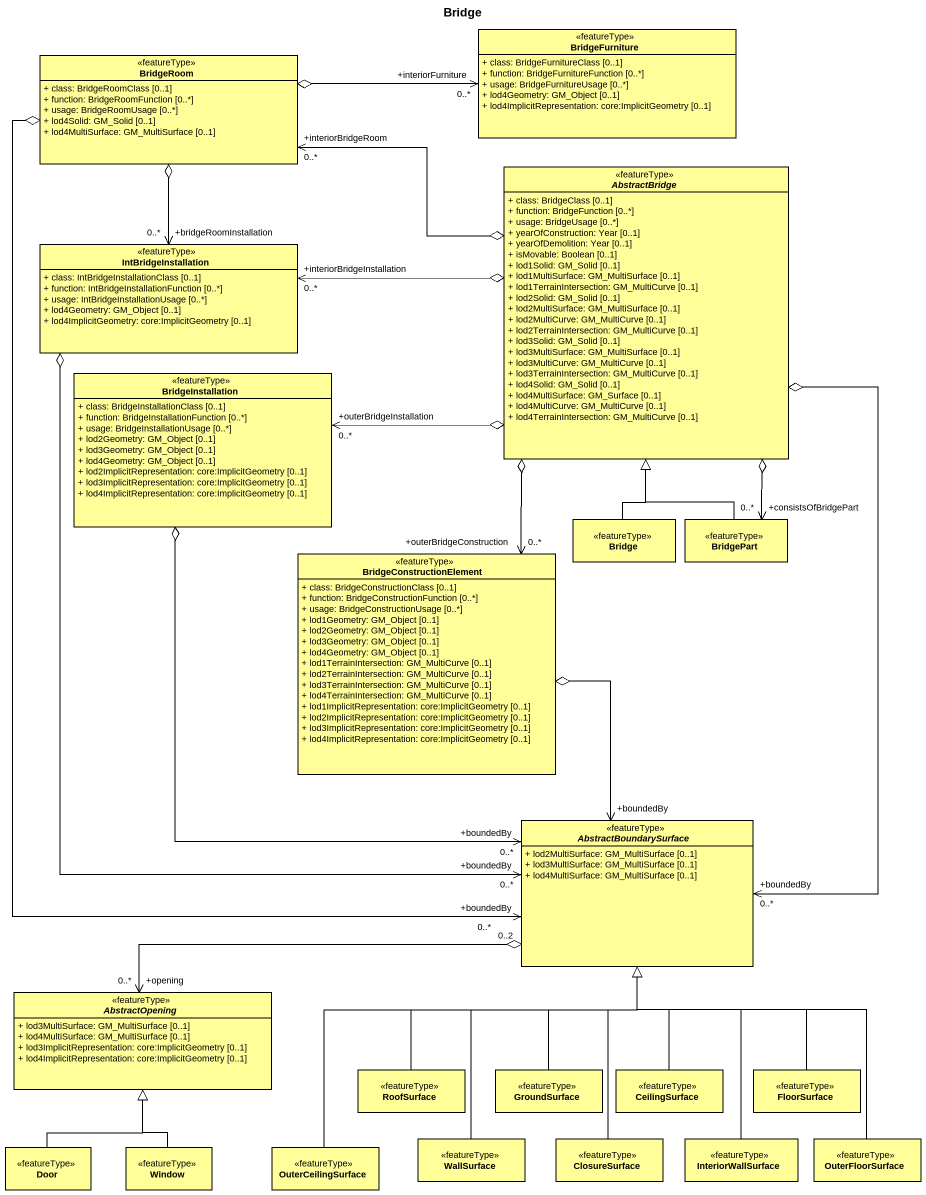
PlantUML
@startuml
title Bridge
hide circle
hide empty members
skinparam classAttributeIconSize 0
class BridgeRoom <<featureType>> #FFFE99 {
  + class: BridgeRoomClass [0..1]
  + function: BridgeRoomFunction [0..*]
  + usage: BridgeRoomUsage [0..*]
  + lod4Solid: GM_Solid [0..1]
  + lod4MultiSurface: GM_MultiSurface [0..1]
}
class BridgeFurniture <<featureType>> #FFFE99 {
  + class: BridgeFurnitureClass [0..1]
  + function: BridgeFurnitureFunction [0..*]
  + usage: BridgeFurnitureUsage [0..*]
  + lod4Geometry: GM_Object [0..1]
  + lod4ImplicitRepresentation: core:ImplicitGeometry [0..1]
}
abstract class AbstractBridge <<featureType>> #FFFE99 {
  + class: BridgeClass [0..1]
  + function: BridgeFunction [0..*]
  + usage: BridgeUsage [0..*]
  + yearOfConstruction: Year [0..1]
  + yearOfDemolition: Year [0..1]
  + isMovable: Boolean [0..1]
  + lod1Solid: GM_Solid [0..1]
  + lod1MultiSurface: GM_MultiSurface [0..1]
  + lod1TerrainIntersection: GM_MultiCurve [0..1]
  + lod2Solid: GM_Solid [0..1]
  + lod2MultiSurface: GM_MultiSurface [0..1]
  + lod2MultiCurve: GM_MultiCurve [0..1]
  + lod2TerrainIntersection: GM_MultiCurve [0..1]
  + lod3Solid: GM_Solid [0..1]
  + lod3MultiSurface: GM_MultiSurface [0..1]
  + lod3MultiCurve: GM_MultiCurve [0..1]
  + lod3TerrainIntersection: GM_MultiCurve [0..1]
  + lod4Solid: GM_Solid [0..1]
  + lod4MultiSurface: GM_Surface [0..1]
  + lod4MultiCurve: GM_MultiCurve [0..1]
  + lod4TerrainIntersection: GM_MultiCurve [0..1]
}
class IntBridgeInstallation <<featureType>> #FFFE99 {
  + class: IntBridgeInstallationClass [0..1]
  + function: IntBridgeInstallationFunction [0..*]
  + usage: IntBridgeInstallationUsage [0..*]
  + lod4Geometry: GM_Object [0..1]
  + lod4ImplicitGeometry: core:ImplicitGeometry [0..1]
}
class BridgeInstallation <<featureType>> #FFFE99 {
  + class: BridgeInstallationClass [0..1]
  + function: BridgeInstallationFunction [0..*]
  + usage: BridgeInstallationUsage [0..*]
  + lod2Geometry: GM_Object [0..1]
  + lod3Geometry: GM_Object [0..1]
  + lod4Geometry: GM_Object [0..1]
  + lod2ImplicitRepresentation: core:ImplicitGeometry [0..1]
  + lod3ImplicitRepresentation: core:ImplicitGeometry [0..1]
  + lod4ImplicitRepresentation: core:ImplicitGeometry [0..1]
}
class Bridge <<featureType>> #FFFE99
class BridgePart <<featureType>> #FFFE99
class BridgeConstructionElement <<featureType>> #FFFE99 {
  + class: BridgeConstructionClass [0..1]
  + function: BridgeConstructionFunction [0..*]
  + usage: BridgeConstructionUsage [0..*]
  + lod1Geometry: GM_Object [0..1]
  + lod2Geometry: GM_Object [0..1]
  + lod3Geometry: GM_Object [0..1]
  + lod4Geometry: GM_Object [0..1]
  + lod1TerrainIntersection: GM_MultiCurve [0..1]
  + lod2TerrainIntersection: GM_MultiCurve [0..1]
  + lod3TerrainIntersection: GM_MultiCurve [0..1]
  + lod4TerrainIntersection: GM_MultiCurve [0..1]
  + lod1ImplicitRepresentation: core:ImplicitGeometry [0..1]
  + lod2ImplicitRepresentation: core:ImplicitGeometry [0..1]
  + lod3ImplicitRepresentation: core:ImplicitGeometry [0..1]
  + lod4ImplicitRepresentation: core:ImplicitGeometry [0..1]
}
abstract class AbstractBoundarySurface <<featureType>> #FFFE99 {
  + lod2MultiSurface: GM_MultiSurface [0..1]
  + lod3MultiSurface: GM_MultiSurface [0..1]
  + lod4MultiSurface: GM_MultiSurface [0..1]
}
abstract class AbstractOpening <<featureType>> #FFFE99 {
  + lod3MultiSurface: GM_MultiSurface [0..1]
  + lod4MultiSurface: GM_MultiSurface [0..1]
  + lod3ImplicitRepresentation: core:ImplicitGeometry [0..1]
  + lod4ImplicitRepresentation: core:ImplicitGeometry [0..1]
}
class RoofSurface <<featureType>> #FFFE99
class GroundSurface <<featureType>> #FFFE99
class CeilingSurface <<featureType>> #FFFE99
class FloorSurface <<featureType>> #FFFE99
class WallSurface <<featureType>> #FFFE99
class ClosureSurface <<featureType>> #FFFE99
class InteriorWallSurface <<featureType>> #FFFE99
class OuterFloorSurface <<featureType>> #FFFE99
class Door <<featureType>> #FFFE99
class Window <<featureType>> #FFFE99
class OuterCeilingSurface <<featureType>> #FFFE99
BridgeRoom "+interiorBridgeRoom\n0..*" <-right-o AbstractBridge
BridgeFurniture "+interiorFurniture\n0..*" <-left-o BridgeRoom
IntBridgeInstallation "+bridgeRoomInstallation\n0..*" <-up-o BridgeRoom
IntBridgeInstallation "+interiorBridgeInstallation\n0..*" <-right-o AbstractBridge
BridgeInstallation "+outerBridgeInstallation\n0..*" <-right-o AbstractBridge
Bridge -up-|> AbstractBridge
BridgePart -up-|> AbstractBridge
BridgePart "+consistsOfBridgePart\n0..*" <-up-o AbstractBridge
BridgeConstructionElement "+outerBridgeConstruction\n0..*" <-up-o AbstractBridge
AbstractBoundarySurface "+boundedBy\n0..*" <-up-o BridgeRoom
AbstractBoundarySurface "+boundedBy\n0..*" <-up-o AbstractBridge
AbstractBoundarySurface "+boundedBy\n0..*" <-up-o IntBridgeInstallation
AbstractBoundarySurface "+boundedBy\n0..*" <-up-o BridgeInstallation
AbstractBoundarySurface "+boundedBy" <-up-o BridgeConstructionElement
AbstractOpening "+opening\n0..*" <-right-o "0..2" AbstractBoundarySurface
RoofSurface -up-|> AbstractBoundarySurface
GroundSurface -up-|> AbstractBoundarySurface
CeilingSurface -up-|> AbstractBoundarySurface
FloorSurface -up-|> AbstractBoundarySurface
WallSurface -up-|> AbstractBoundarySurface
ClosureSurface -up-|> AbstractBoundarySurface
InteriorWallSurface -up-|> AbstractBoundarySurface
OuterFloorSurface -up-|> AbstractBoundarySurface
Door -up-|> AbstractOpening
Window -up-|> AbstractOpening
OuterCeilingSurface -up-|> AbstractBoundarySurface
@enduml
